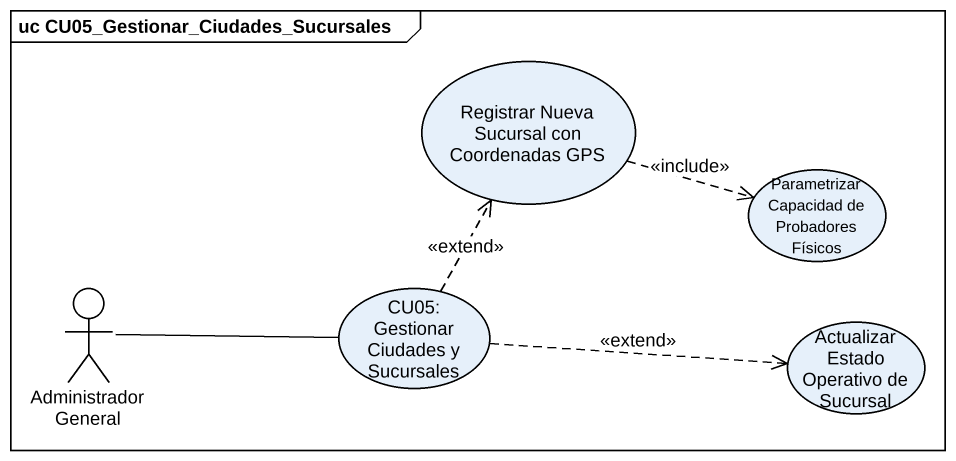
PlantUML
@startuml
mainframe uc CU05_Gestionar_Ciudades_Sucursales
usecase "Registrar Nueva Sucursal con Coordenadas GPS" as Registrar_Nueva_Sucursal
usecase "Parametrizar Capacidad de Probadores Físicos" as Parametrizar_Capacidad_de
actor "Administrador General" as Administrador_General
usecase "CU05: Gestionar Ciudades y Sucursales" as CU05_Gestionar_Ciudades_y
usecase "Actualizar Estado Operativo de Sucursal" as Actualizar_Estado_Operativo
Registrar_Nueva_Sucursal .right.> Parametrizar_Capacidad_de : <<include>>
Administrador_General -right- CU05_Gestionar_Ciudades_y
CU05_Gestionar_Ciudades_y .up.> Registrar_Nueva_Sucursal : <<extend>>
CU05_Gestionar_Ciudades_y .right.> Actualizar_Estado_Operativo : <<extend>>
@enduml
